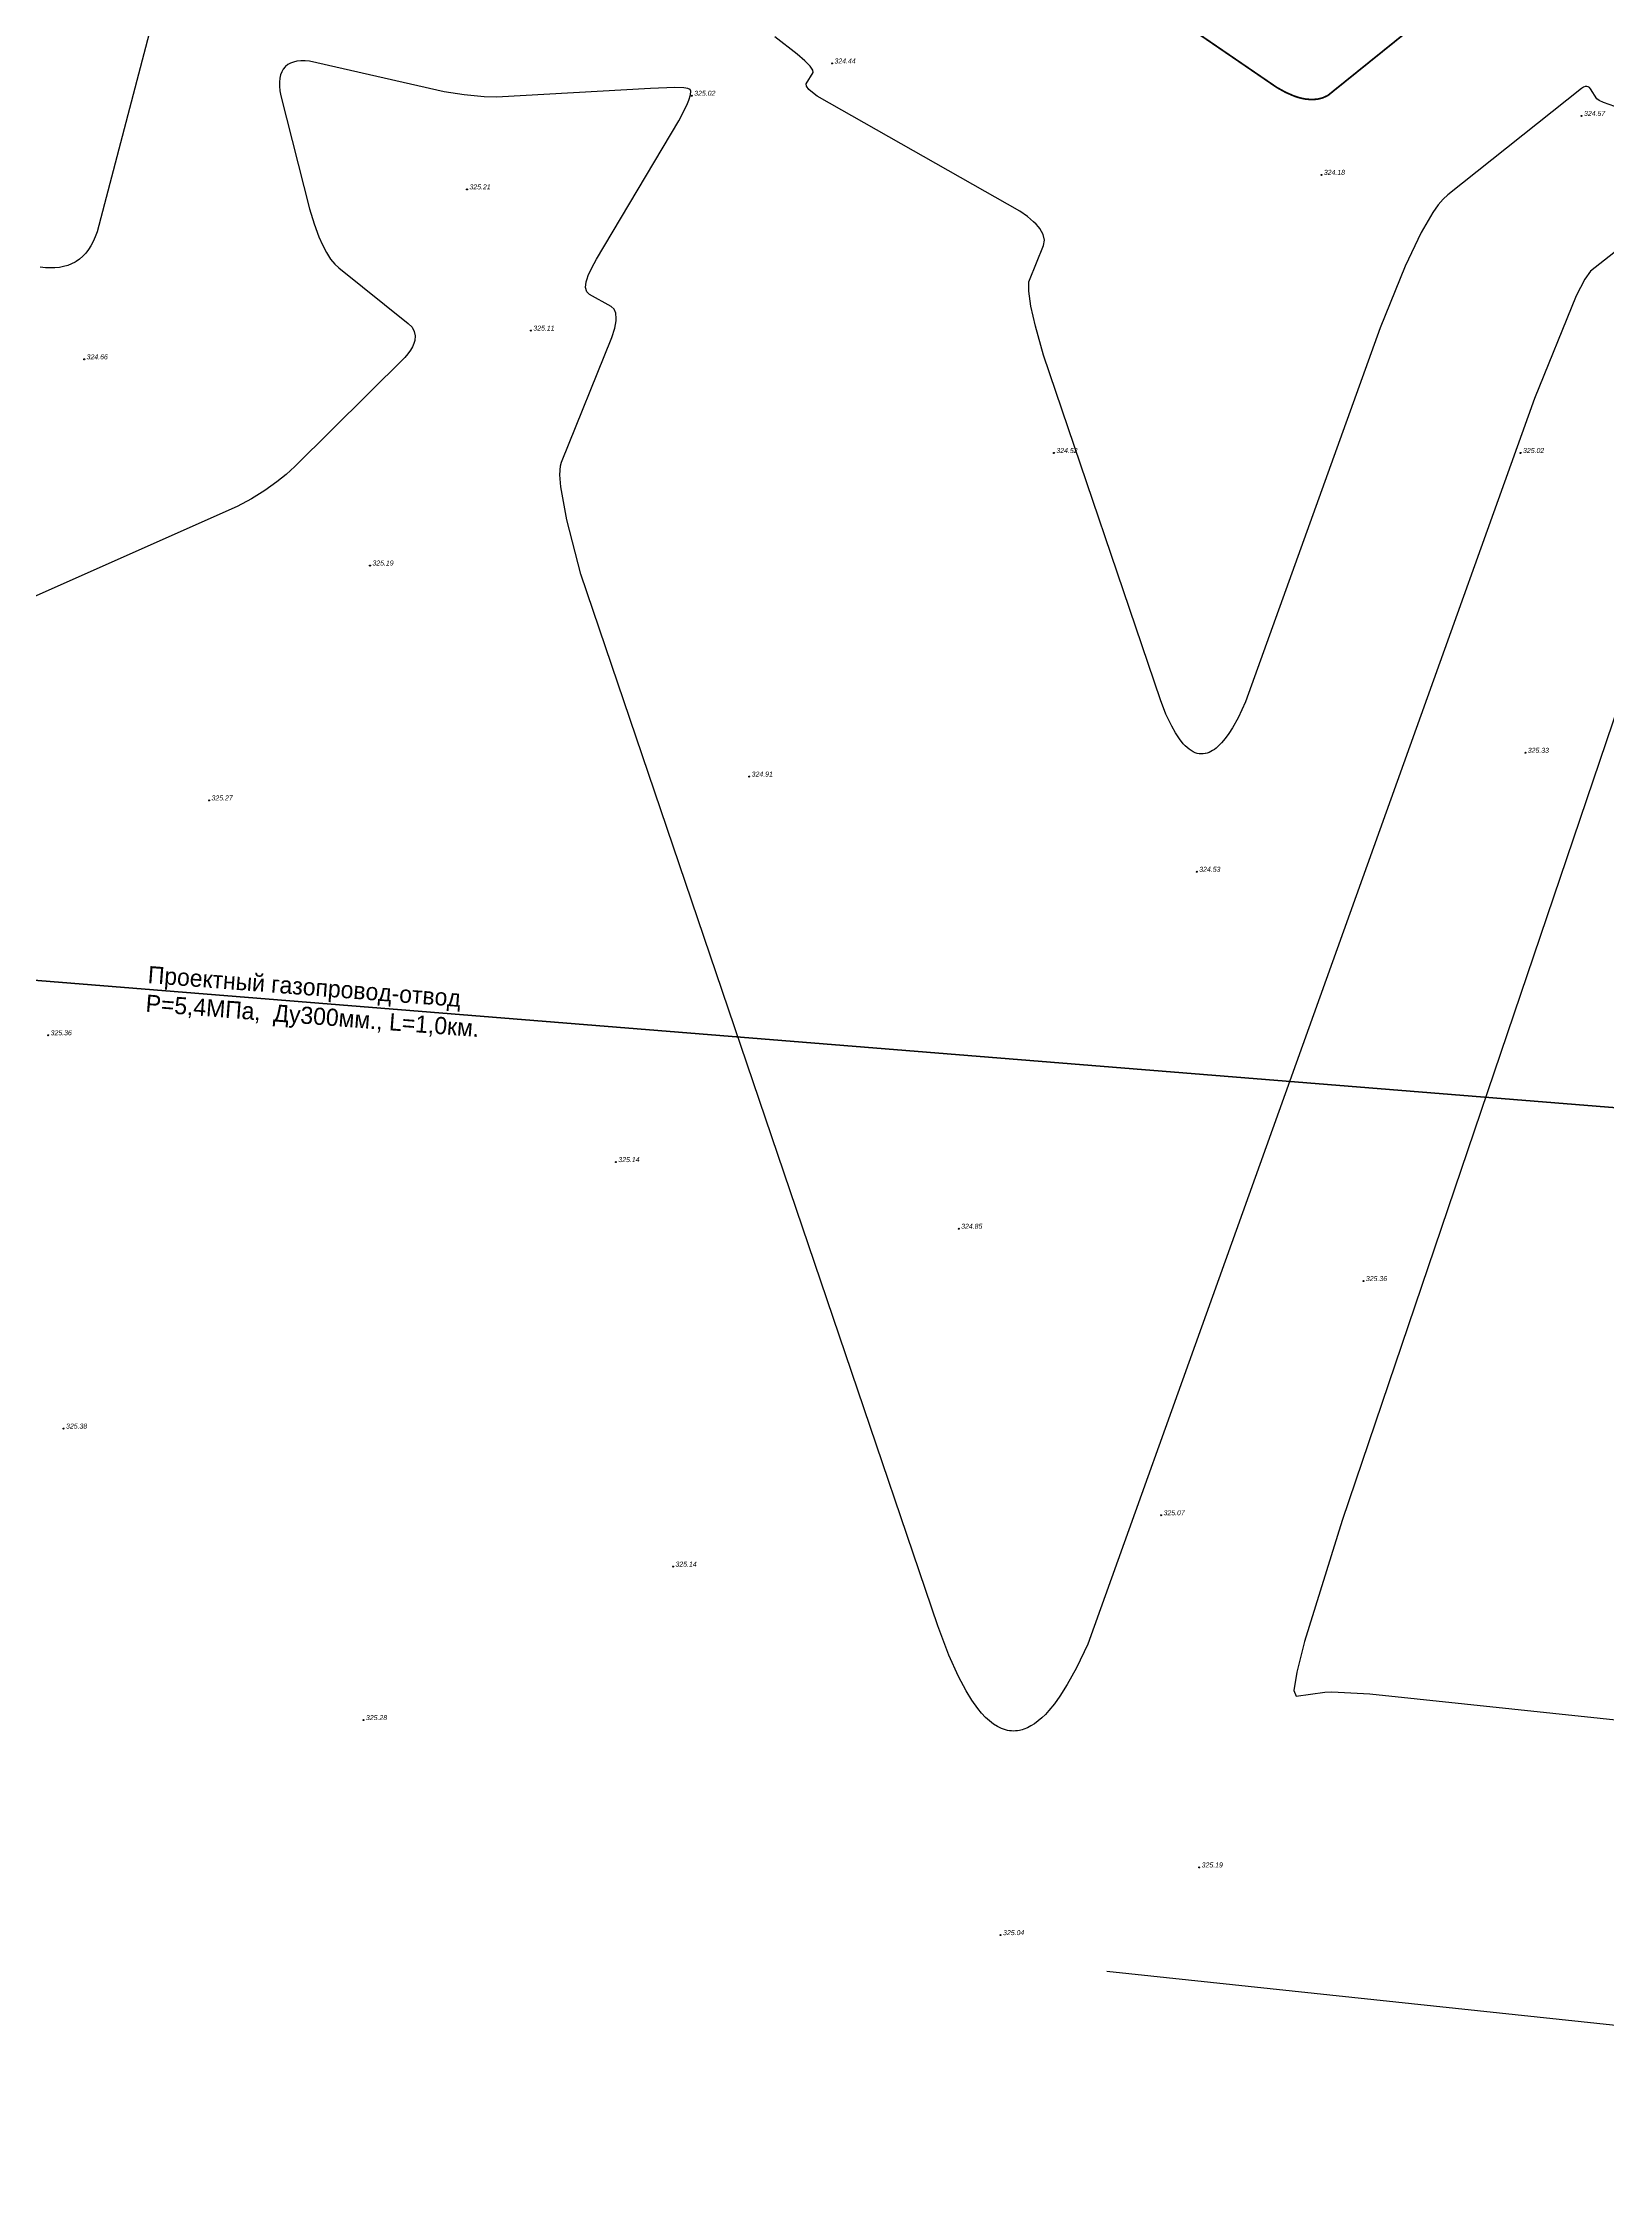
# Model space of a CAD drawing. Extents: x 108150 to 142535, y -18867 to -9422.
# Drawn here: x 141044.9 to 141318.3, y -13795.6 to -13419.8 of the extents above; entities that cross this region are included whole.
import ezdxf

# ---------------------------------------------------------------- set-up
doc = ezdxf.new("R2010")
doc.units = 0
doc.header["$MEASUREMENT"] = 0
for name, color, linetype in [('GEO_POINTS111', 7, 'Continuous'), ('R_Поверхность1_CNT-MAJ', 7, 'Continuous'), ('R_Поверхность1_CNT-MIN', 7, 'Continuous')]:
    doc.layers.add(name, color=color, linetype=linetype)

msp = doc.modelspace()

# ---------------------------------------------------------------- linework, layer by layer
at = {"color": 3, "lineweight": 40, "elevation": 326}
msp.add_lwpolyline([(140873.329, -13549.0756), (140871.2371, -13552.4465), (140903.7519, -13572.3852), (141842.4078, -13648.0543), (141857.2328, -13645.7676)], dxfattribs=at)
at = {"layer": 'GEO_POINTS111'}
for points, elevation in [([(141182.8354, -13423.3973), (141182.8354, -13423.3973)], 324.435), ([(141158.3214, -13429.0373), (141158.3214, -13429.0373)], 325.023), ([(141313.8533, -13432.5676), (141313.8533, -13432.5676)], 324.5719), ([(141268.3744, -13442.8603), (141268.3744, -13442.8603)], 324.184), ([(141119.0314, -13445.3993), (141119.0314, -13445.3993)], 325.212), ([(141130.1975, -13470.0898), (141130.1975, -13470.0898)], 325.1063), ([(141052.118, -13475.1034), (141052.118, -13475.1034)], 324.6551), ([(141221.6275, -13491.475), (141221.6275, -13491.475)], 324.5201), ([(141303.1892, -13491.475), (141303.1892, -13491.475)], 325.0193), ([(141102.0737, -13511.1424), (141102.0737, -13511.1424)], 325.1896), ([(141304.0215, -13543.8793), (141304.0215, -13543.8793)], 325.3264), ([(141168.3627, -13548.0383), (141168.3627, -13548.0383)], 324.9052), ([(141073.9498, -13552.195), (141073.9498, -13552.195)], 325.2729), ([(141246.5954, -13564.6746), (141246.5954, -13564.6746)], 324.5298), ([(141045.8259, -13593.2475), (141045.8259, -13593.2475)], 325.3561), ([(141145.0594, -13615.4153), (141145.0594, -13615.4153)], 325.1362), ([(141204.9822, -13627.0607), (141204.9822, -13627.0607)], 324.8547), ([(141275.7245, -13636.2106), (141275.7245, -13636.2106)], 325.3643), ([(141048.5169, -13661.9969), (141048.5169, -13661.9969)], 325.3803), ([(141240.3616, -13677.1426), (141240.3616, -13677.1426)], 325.0714), ([(141155.0465, -13686.1195), (141155.0465, -13686.1195)], 325.1443), ([(141100.9401, -13712.941), (141100.9401, -13712.941)], 325.2815), ([(141247.0197, -13738.6969), (141247.0197, -13738.6969)], 325.1855), ([(141212.302, -13750.5293), (141212.302, -13750.5293)], 325.0402)]:
    msp.add_lwpolyline(points, dxfattribs=dict(at, elevation=elevation))
for centre in [(141182.8354, -13423.3973, 324.435), (141158.3214, -13429.0373, 325.023), (141313.8533, -13432.5676, 324.5719), (141119.0314, -13445.3993, 325.212), (141268.3744, -13442.8603, 324.184), (141130.1975, -13470.0898, 325.1063), (141052.118, -13475.1034, 324.6551), (141221.6275, -13491.475, 324.5201), (141303.1892, -13491.475, 325.0193), (141102.0737, -13511.1424, 325.1896), (141304.0215, -13543.8793, 325.3264), (141168.3627, -13548.0383, 324.9052), (141073.9498, -13552.195, 325.2729), (141246.5954, -13564.6746, 324.5298), (141045.8259, -13593.2475, 325.3561), (141145.0594, -13615.4153, 325.1362), (141204.9822, -13627.0607, 324.8547), (141275.7245, -13636.2106, 325.3643), (141048.5169, -13661.9969, 325.3803), (141240.3616, -13677.1426, 325.0714), (141155.0465, -13686.1195, 325.1443), (141100.9401, -13712.941, 325.2815), (141247.0197, -13738.6969, 325.1855), (141212.302, -13750.5293, 325.0402)]:
    msp.add_circle(centre, 0.0875, dxfattribs=at)
at = {"layer": 'R_Поверхность1_CNT-MAJ', "color": 42, "const_width": 0.3, "elevation": 324}
msp.add_lwpolyline([(141293.4731, -13409.6808), (141269.479, -13429.0046), (141268.6096, -13429.399), (141267.6756, -13429.633), (141266.6772, -13429.7067), (141265.6143, -13429.6201), (141264.888, -13429.4777), (141264.2233, -13429.2953), (141263.5372, -13429.0598), (141262.1009, -13428.4298), (141260.5794, -13427.5876), (141236.3871, -13411.0386)], dxfattribs=at)
at = {"layer": 'R_Поверхность1_CNT-MIN', "color": 44}
for points, elevation in [([(141064.0916, -13415.6959), (141054.3625, -13452.841), (141054.0485, -13453.7115), (141053.6934, -13454.5173), (141053.2974, -13455.2584), (141052.8605, -13455.9347), (141052.3825, -13456.5464), (141051.8636, -13457.0934), (141051.3038, -13457.5756), (141050.703, -13457.9932), (141050.5243, -13458.1003), (141049.8967, -13458.423), (141049.2313, -13458.6859), (141048.528, -13458.889), (141047.7868, -13459.0323), (141047.0077, -13459.1157), (141046.1908, -13459.1393), (141045.336, -13459.1031), (141044.4433, -13459.0071)], 324.5), ([(141319.6385, -13430.9014), (141317.6543, -13430.2171), (141316.9069, -13429.8575), (141316.5344, -13429.5492), (141315.4249, -13427.8531), (141315.2274, -13427.6149), (141315.0048, -13427.4659), (141314.7571, -13427.4059), (141314.4842, -13427.4349), (141314.1863, -13427.5531), (141313.8632, -13427.7603), (141290.4454, -13446.3259), (141289.6337, -13447.0855), (141288.7672, -13448.1236), (141287.8457, -13449.4402), (141285.8383, -13452.9089), (141283.0226, -13458.8059), (141278.6522, -13469.593), (141255.1289, -13534.9664), (141253.819, -13537.7352), (141252.8469, -13539.4838), (141252.2037, -13540.4934), (141251.5644, -13541.378), (141250.9291, -13542.1376), (141250.2976, -13542.7723), (141249.9834, -13543.0428), (141249.6701, -13543.282), (141249.3578, -13543.49), (141249.0464, -13543.6668), (141248.7361, -13543.8123), (141248.4267, -13543.9266), (141248.1183, -13544.0096), (141248.068, -13544.0202), (141247.7126, -13544.0714), (141247.3584, -13544.0808), (141247.0056, -13544.0483), (141246.654, -13543.974), (141246.3038, -13543.8579), (141245.9549, -13543.7), (141245.6073, -13543.5002), (141245.261, -13543.2585), (141244.916, -13542.9751), (141244.5723, -13542.6498), (141244.23, -13542.2827), (141243.5492, -13541.423), (141242.8736, -13540.3959), (141242.2033, -13539.2015), (141241.2076, -13537.0962), (141240.2237, -13534.6144), (141219.8035, -13474.3651), (141218.3947, -13469.3156), (141217.5895, -13465.8006), (141217.2104, -13463.2195), (141217.2573, -13461.5721), (141217.3437, -13461.2859), (141219.8021, -13455.2218), (141219.9805, -13454.2714), (141219.7645, -13453.2737), (141219.1541, -13452.2286), (141218.9201, -13451.9365), (141218.5274, -13451.5051), (141218.073, -13451.0662), (141216.9791, -13450.1662), (141215.6384, -13449.2366), (141180.2466, -13429.0903), (141179.6915, -13428.6862), (141178.8054, -13427.9348), (141178.3533, -13427.3541), (141178.3352, -13426.944), (141179.5287, -13424.9952), (141179.502, -13424.5471), (141179.024, -13423.8527), (141178.0947, -13422.9118), (141176.7605, -13421.7625), (141172.8157, -13418.7669)], 324.5), ([(141321.9088, -13454.5853), (141315.4173, -13459.6808), (141314.3971, -13461.0696), (141312.9049, -13463.9953), (141305.6137, -13481.9491), (141227.5384, -13699.6633), (141225.5744, -13703.7918), (141223.9534, -13706.7331), (141222.6667, -13708.7595), (141221.7078, -13710.0888), (141220.7539, -13711.2548), (141220.1208, -13711.9414), (141219.49, -13712.5554), (141218.8615, -13713.0968), (141218.2352, -13713.5656), (141217.6112, -13713.9619), (141216.9895, -13714.2856), (141216.37, -13714.5366), (141216.0612, -13714.635), (141215.6039, -13714.7474), (141215.2482, -13714.8074), (141214.8932, -13714.843), (141214.539, -13714.8544), (141214.1855, -13714.8415), (141213.8328, -13714.8043), (141213.4809, -13714.7427), (141213.1297, -13714.6569), (141212.7793, -13714.5468), (141212.4296, -13714.4124), (141212.0807, -13714.2536), (141211.7326, -13714.0706), (141211.0386, -13713.6317), (141210.3477, -13713.0955), (141209.6598, -13712.4622), (141208.975, -13711.7316), (141208.2931, -13710.9039), (141207.2761, -13709.48), (141206.266, -13707.8375), (141204.9297, -13705.3072), (141203.2766, -13701.5977), (141201.351, -13696.4411), (141138.924, -13512.6517), (141136.4558, -13503.1628), (141135.4093, -13497.3688), (141135.2573, -13495.2854), (141135.3528, -13493.7445), (141135.5409, -13493.0501), (141144.3493, -13471.2775), (141144.8476, -13469.686), (141145.0019, -13468.9886), (141145.093, -13468.3566), (141145.1179, -13467.9908), (141145.0428, -13467.059), (141144.7448, -13466.3581), (141144.2239, -13465.8881), (141140.4291, -13463.7606), (141139.9454, -13463.2788), (141139.7593, -13462.5423), (141139.8706, -13461.5512), (141140.019, -13461.0183), (141140.2285, -13460.4332), (141140.8306, -13459.1062), (141141.6771, -13457.5701), (141156.0342, -13433.439), (141157.4282, -13430.6531), (141157.7951, -13429.7822), (141158.0961, -13428.8691), (141158.1774, -13428.2498), (141158.039, -13427.9245), (141157.6391, -13427.7711), (141156.936, -13427.6678), (141155.3351, -13427.6068), (141151.0906, -13427.7555), (141124.2093, -13429.2755), (141122.0024, -13429.203), (141118.5614, -13428.8735), (141115.0644, -13428.3224), (141091.5241, -13423.0083), (141090.7175, -13422.9439), (141089.9776, -13422.9448), (141089.3046, -13423.0112), (141088.6985, -13423.1429), (141088.1591, -13423.34), (141087.6866, -13423.6024), (141087.2808, -13423.9302), (141087.225, -13423.9857), (141086.8963, -13424.3887), (141086.6345, -13424.8571), (141086.4394, -13425.3907), (141086.3111, -13425.9897), (141086.2496, -13426.6541), (141086.2549, -13427.3837), (141086.327, -13428.1788), (141086.4659, -13429.0391), (141091.5264, -13448.792), (141092.3085, -13451.4091), (141093.1312, -13453.6805), (141093.7471, -13455.0982), (141094.4438, -13456.443), (141095.1655, -13457.5752), (141095.9122, -13458.4947), (141096.5985, -13459.1348), (141108.7622, -13468.8437), (141109.418, -13469.502), (141109.8223, -13470.2293), (141109.975, -13471.0255), (141109.8992, -13471.7928), (141109.7338, -13472.3455), (141109.4762, -13472.9234), (141109.1265, -13473.5266), (141108.6845, -13474.155), (141108.1504, -13474.8087), (141088.9288, -13493.8444), (141087.4389, -13495.2202), (141085.8163, -13496.5379), (141083.6686, -13498.0592), (141081.3524, -13499.4796), (141078.845, -13500.8163), (141041.2431, -13517.5753)], 325), ([(141330.8421, -13504.492), (141271.9959, -13678.0364), (141265.4017, -13699.2217), (141264.0505, -13704.5852), (141263.5717, -13707.7567), (141263.9655, -13708.7361), (141268.946, -13708.0366), (141270.175, -13707.9794), (141276.8517, -13708.3654), (141569.1433, -13739.2298)], 325.5), ([(141230.8701, -13756.7967), (141596.5237, -13795.5957)], 325)]:
    msp.add_lwpolyline(points, dxfattribs=dict(at, elevation=elevation))

# ---------------------------------------------------------------- texts
at = {"insert": (141063.3871, -13581.1287), "char_height": 3, "attachment_point": 1, "rotation": 355.632149}
msp.add_mtext_dynamic_manual_height_columns('Проектный газопровод-отвод \\PР=5,4МПа,  Ду300мм., L=1,0км.', width=110.478525, gutter_width=12.5, heights=[0], dxfattribs=at)
at = {"layer": 'GEO_POINTS111', "color": 7, "char_height": 0.876, "attachment_point": 1}
for s, insert, width in [('\\fD431|b0|i1|c0|p34;\\W1.0000000000;\\T1.0000000000;\\o\\l324.44', (141183.2622, -13422.5213, 324.435), 4.067855), ('\\fD431|b0|i1|c0|p34;\\W1.0000000000;\\T1.0000000000;\\o\\l325.02', (141158.7482, -13428.1613, 325.023), 4.012702), ('\\fD431|b0|i1|c0|p34;\\W1.0000000000;\\T1.0000000000;\\o\\l324.57', (141314.2802, -13431.6916, 324.5719), 4.012702), ('\\fD431|b0|i1|c0|p34;\\W1.0000000000;\\T1.0000000000;\\o\\l325.21', (141119.4582, -13444.5233, 325.212), 3.776246), ('\\fD431|b0|i1|c0|p34;\\W1.0000000000;\\T1.0000000000;\\o\\l324.18', (141268.8012, -13441.9843, 324.184), 3.832573), ('\\fD431|b0|i1|c0|p34;\\W1.0000000000;\\T1.0000000000;\\o\\l325.11', (141130.6244, -13469.2138, 325.1063), 3.541551), ('\\fD431|b0|i1|c0|p34;\\W1.0000000000;\\T1.0000000000;\\o\\l324.66', (141052.5449, -13474.2274, 324.6551), 4.077243), ('\\fD431|b0|i1|c0|p34;\\W1.0000000000;\\T1.0000000000;\\o\\l324.52', (141222.0544, -13490.599, 324.5201), 4.018569), ('\\fD431|b0|i1|c0|p34;\\W1.0000000000;\\T1.0000000000;\\o\\l325.02', (141303.616, -13490.599, 325.0193), 4.012702), ('\\fD431|b0|i1|c0|p34;\\W1.0000000000;\\T1.0000000000;\\o\\l325.19', (141102.5005, -13510.2664, 325.1896), 3.75043), ('\\fD431|b0|i1|c0|p34;\\W1.0000000000;\\T1.0000000000;\\o\\l325.33', (141304.4483, -13543.0033, 325.3264), 3.988646), ('\\fD431|b0|i1|c0|p34;\\W1.0000000000;\\T1.0000000000;\\o\\l324.91', (141168.7896, -13547.1623, 324.9052), 3.847829), ('\\fD431|b0|i1|c0|p34;\\W1.0000000000;\\T1.0000000000;\\o\\l325.27', (141074.3767, -13551.319, 325.2729), 3.9951), ('\\fD431|b0|i1|c0|p34;\\W1.0000000000;\\T1.0000000000;\\o\\l324.53', (141247.0222, -13563.7986, 324.5298), 4.048493), ('\\fD431|b0|i1|c0|p34;\\W1.0000000000;\\T1.0000000000;\\o\\l325.36', (141046.2528, -13592.3715, 325.3561), 3.963416), ('\\fD431|b0|i1|c0|p34;\\W1.0000000000;\\T1.0000000000;\\o\\l325.14', (141145.4862, -13614.5393, 325.1362), 3.761578), ('\\fD431|b0|i1|c0|p34;\\W1.0000000000;\\T1.0000000000;\\o\\l324.85', (141205.4091, -13626.1847, 324.8547), 4.105407), ('\\fD431|b0|i1|c0|p34;\\W1.0000000000;\\T1.0000000000;\\o\\l325.36', (141276.1514, -13635.3346, 325.3643), 3.963416), ('\\fD431|b0|i1|c0|p34;\\W1.0000000000;\\T1.0000000000;\\o\\l325.38', (141048.9438, -13661.1209, 325.3803), 3.971044), ('\\fD431|b0|i1|c0|p34;\\W1.0000000000;\\T1.0000000000;\\o\\l325.07', (141240.7885, -13676.2666, 325.0714), 4.006835), ('\\fD431|b0|i1|c0|p34;\\W1.0000000000;\\T1.0000000000;\\o\\l325.14', (141155.4734, -13685.2435, 325.1443), 3.761578), ('\\fD431|b0|i1|c0|p34;\\W1.0000000000;\\T1.0000000000;\\o\\l325.28', (141101.367, -13712.065, 325.2815), 4.013289), ('\\fD431|b0|i1|c0|p34;\\W1.0000000000;\\T1.0000000000;\\o\\l325.19', (141247.4466, -13737.8209, 325.1855), 3.75043), ('\\fD431|b0|i1|c0|p34;\\W1.0000000000;\\T1.0000000000;\\o\\l325.04', (141212.7288, -13749.6533, 325.0402), 4.008008)]:
    msp.add_mtext(s, dxfattribs=dict(at, insert=insert, width=width))

doc.saveas('drawing.dxf')
